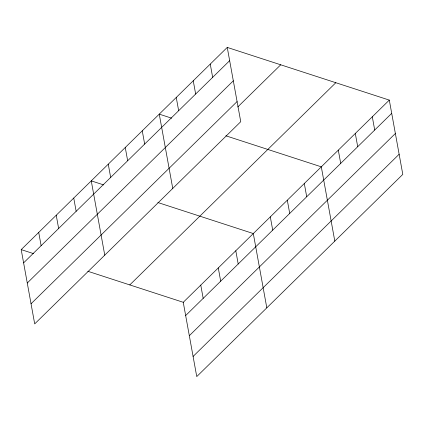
<?xml version="1.0" encoding="UTF-8"?>
<svg xmlns="http://www.w3.org/2000/svg" width="424" height="424" viewBox="0 0 424 424"><rect width="100%" height="100%" fill="white"/><g stroke="black" fill="none" stroke-linecap="round" stroke-linejoin="round"><path stroke-width="0.64" d="M227.248 47.414L240.747 121.699L34.699 323.899L21.2 249.614L227.248 47.414L389.301 100.101L402.8 174.386L196.752 376.586L183.253 302.301L389.301 100.101M23.606 262.869L229.66 60.664M27.269 283.009L233.317 80.804M31.042 303.759L237.09 101.559M237.758 106.965L280.725 64.798M129.776 284.917L335.824 82.712M185.659 315.557L391.707 113.351M189.321 335.697L395.369 133.491M193.09 356.446L399.138 154.246M171.688 118.185L159.254 114.141L172.754 188.426M225.875 135.802L321.302 166.828L334.806 241.113M103.695 184.912L91.255 180.868L104.755 255.153M157.882 202.529L253.308 233.555L266.807 307.84M21.2 249.614L33.639 253.658M87.826 271.275L183.253 302.301M372.299 116.78L374.71 130.036M355.301 133.465L357.713 146.715M338.304 150.144L340.711 163.399M304.305 183.507L306.711 196.763M287.308 200.192L289.714 213.442M270.305 216.871L272.717 230.126M210.251 64.093L212.657 77.348M235.792 250.738L238.203 263.993M193.249 80.777L195.66 94.027M218.281 267.926L220.687 281.181M176.252 97.456L178.658 110.712M200.764 285.114L203.176 298.369M142.252 130.82L144.663 144.075M125.255 147.504L127.661 160.754M108.258 164.183L110.664 177.439M73.744 198.056L76.15 211.306M56.228 215.244L58.639 228.494M38.717 232.426L41.123 245.682"/></g></svg>
